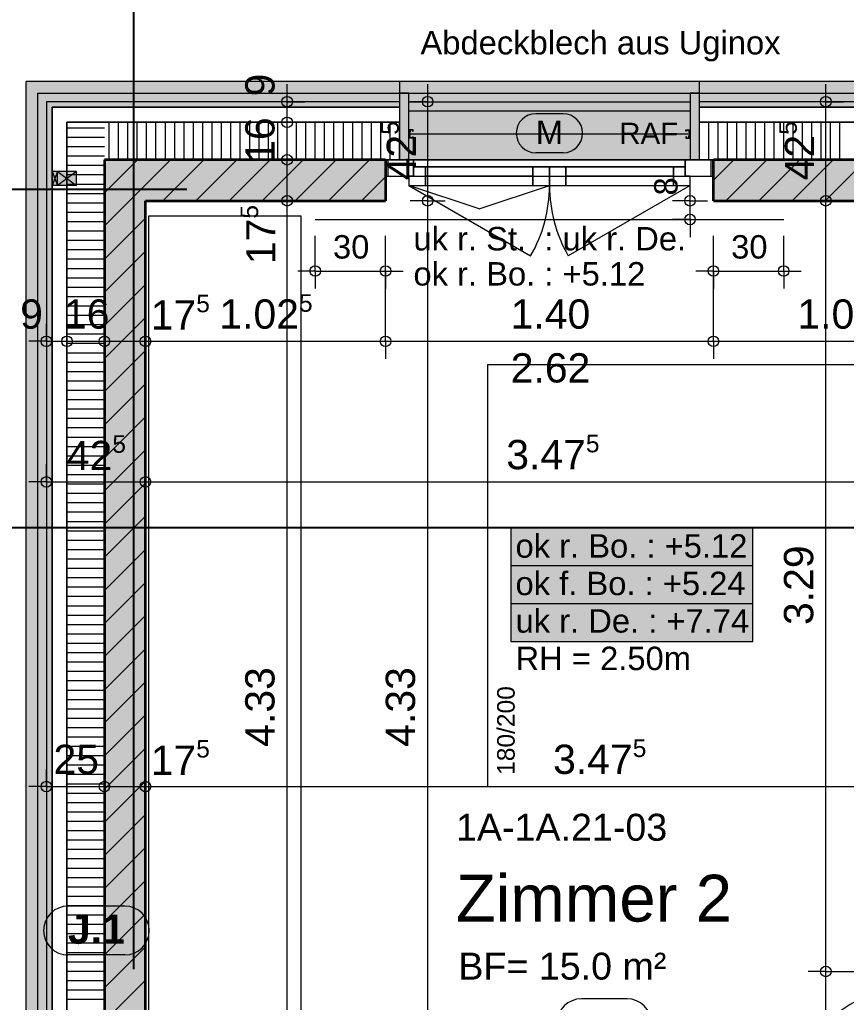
# Model space of a CAD drawing. Header units: metres. Extents: x 0.003 to 0.843, y 0.003 to 0.597.
# Drawn here: x 0.3151 to 0.3857, y 0.4111 to 0.495 of the extents above; entities that cross this region are included whole.
import ezdxf

# ---------------------------------------------------------------- set-up
doc = ezdxf.new("R2010")
doc.units = ezdxf.units.M
for name, pattern in [('AUSGEZOGEN', [0]), ('LINIE_23', [0.0079, 0.004, -0.0013, 0, -0.0013, 0, -0.0013]), ('PUNKT2', [3.175, 0, -3.175]), ('STRICHLINIE', [19.05, 12.7, -6.35]), ('STRICHPUNKT', [25.4, 12.7, -6.35, 0, -6.35])]:
    doc.linetypes.add(name, pattern=pattern)
for name, color, linetype, lineweight in [('Allgemein', 7, 'AUSGEZOGEN', 18), ('Bauachsen grob', 7, 'STRICHPUNKT', 13), ('Daemmung', 7, 'AUSGEZOGEN', 18), ('Elektro Text', 251, 'AUSGEZOGEN', 18), ('Fenster', 7, 'AUSGEZOGEN', 18), ('Fuellflaeche tragende Wände MW', 7, 'AUSGEZOGEN', 13), ('Holz Fassadenverkleidung', 7, 'AUSGEZOGEN', 18), ('Holz Unterkonstruktion', 7, 'AUSGEZOGEN', 25), ('Holzgelaender', 7, 'AUSGEZOGEN', 25), ('Konstruktion oben', 7, 'STRICHLINIE', 13), ('Moebel', 253, 'AUSGEZOGEN', 13), ('Oeffnungsrichtung Fenster', 7, 'AUSGEZOGEN', 13), ('Raumbezeichnung', 7, 'AUSGEZOGEN', 18), ('Rolladen', 7, 'AUSGEZOGEN', 13), ('Schnittbegrenzung', 7, 'AUSGEZOGEN', 13), ('Spengler', 7, 'AUSGEZOGEN', 18), ('Text Koten', 7, 'AUSGEZOGEN', 25), ('Text Werkplan Ausfuehrung', 7, 'AUSGEZOGEN', 25), ('Tuerzarge', 7, 'AUSGEZOGEN', 13), ('Unterkonstruktion', 7, 'AUSGEZOGEN', 18), ('Vorhangbrett', 7, 'AUSGEZOGEN', 13), ('Wand Mauerwerk tragend', 7, 'AUSGEZOGEN', 35), ('Werkplan- Ausfuehrungsmasse', 7, 'AUSGEZOGEN', 13)]:
    doc.layers.add(name, color=color, linetype=linetype, lineweight=lineweight)
doc.styles.add('ARIAL', font='ARIAL.TTF')

msp = doc.modelspace()

# ---------------------------------------------------------------- hatches: boundary and pattern name
at = {"layer": 'Allgemein', "linetype": 'AUSGEZOGEN', "lineweight": 13}
for points in [[(0.34756, 0.486197), (0.34756, 0.482997), (0.34836, 0.482997), (0.34836, 0.486197), (0.34836, 0.486997), (0.34836, 0.487477), (0.34836, 0.487957), (0.34836, 0.488677), (0.34756, 0.488677), (0.34756, 0.487957), (0.34756, 0.487477), (0.34756, 0.486997)], [(0.37236, 0.486197), (0.37236, 0.482997), (0.37316, 0.482997), (0.37316, 0.486197), (0.37316, 0.486997), (0.37316, 0.487477), (0.37316, 0.487957), (0.37316, 0.488677), (0.37236, 0.488677), (0.37236, 0.487957), (0.37236, 0.487477), (0.37236, 0.486997)]]:
    msp.add_hatch(color=32, dxfattribs=at).paths.add_polyline_path(points)
h = msp.add_hatch(color=32, dxfattribs=at)
h.paths.add_polyline_path([(0.31788, 0.386497), (0.31788, 0.487957), (0.3174, 0.487957), (0.3174, 0.386497)])
h.paths.add_polyline_path([(0.31788, 0.310897), (0.31788, 0.360897), (0.3174, 0.360897), (0.3174, 0.310897)])
h.paths.add_polyline_path([(0.31788, 0.284097), (0.31788, 0.285297), (0.3174, 0.285297), (0.3174, 0.284097)])
h = msp.add_hatch(color=32, dxfattribs=at)
h.paths.add_polyline_path([(0.37316, 0.487477), (0.43356, 0.487477), (0.43356, 0.487957), (0.37316, 0.487957)])
h.paths.add_polyline_path([(0.31788, 0.487477), (0.34756, 0.487477), (0.34756, 0.487957), (0.31788, 0.487957)])
h.paths.add_polyline_path([(0.45916, 0.487477), (0.48086, 0.487477), (0.48086, 0.487957), (0.45916, 0.487957)])
at = {"layer": 'Fuellflaeche tragende Wände MW', "linetype": 'AUSGEZOGEN', "lineweight": 13}
for points in [[(0.32236, 0.482997), (0.32236, 0.479497), (0.34636, 0.479497), (0.34636, 0.482997)], [(0.37436, 0.482997), (0.37436, 0.479497), (0.43236, 0.479497), (0.43236, 0.482997)], [(0.32586, 0.479497), (0.32236, 0.479497), (0.32236, 0.387697), (0.32586, 0.387697)]]:
    msp.add_hatch(color=241, dxfattribs=at).paths.add_polyline_path(points)
at = {"layer": 'Holz Unterkonstruktion', "linetype": 'AUSGEZOGEN', "lineweight": 13}
for points in [[(0.31836, 0.481997), (0.31836, 0.480797), (0.31788, 0.480797), (0.31788, 0.481997)], [(0.31996, 0.481997), (0.31996, 0.480797), (0.31836, 0.480797), (0.31836, 0.481997)]]:
    msp.add_hatch(color=32, dxfattribs=at).paths.add_polyline_path(points, flags=16)
at = {"layer": 'Holzgelaender', "linetype": 'AUSGEZOGEN', "lineweight": 13}
msp.add_hatch(color=254, dxfattribs=at).paths.add_polyline_path([(0.34836, 0.487157), (0.37236, 0.487157), (0.37236, 0.487957), (0.34836, 0.487957)])
at = {"layer": 'Spengler', "linetype": 'AUSGEZOGEN', "lineweight": 13}
for points in [[(0.31568, 0.489677), (0.31568, 0.386497), (0.3174, 0.386497), (0.3174, 0.489677)], [(0.34756, 0.489677), (0.3174, 0.489677), (0.3174, 0.487957), (0.34756, 0.487957)], [(0.37316, 0.489677), (0.34756, 0.489677), (0.34756, 0.488677), (0.34836, 0.488677), (0.34836, 0.482997), (0.37236, 0.482997), (0.37236, 0.488677), (0.37316, 0.488677)], [(0.43356, 0.489677), (0.37316, 0.489677), (0.37316, 0.487957), (0.43356, 0.487957)]]:
    msp.add_hatch(color=254, dxfattribs=at).paths.add_polyline_path(points)
at = {"layer": 'Text Koten', "linetype": 'AUSGEZOGEN', "lineweight": 13}
msp.add_hatch(color=254, dxfattribs=at).paths.add_polyline_path([(0.35706, 0.451597), (0.35706, 0.441864), (0.377727, 0.441864), (0.377727, 0.451597)])

# ---------------------------------------------------------------- linework, layer by layer
at = {"layer": 'Allgemein', "color": 7, "linetype": 'AUSGEZOGEN', "lineweight": 13}
for p, q in [((0.34836, 0.488677), (0.34756, 0.488677)), ((0.34756, 0.488677), (0.34756, 0.487957)), ((0.34836, 0.487957), (0.34836, 0.488677)), ((0.37316, 0.488677), (0.37236, 0.488677)), ((0.37236, 0.488677), (0.37236, 0.487957)), ((0.37316, 0.487957), (0.37316, 0.488677)), ((0.31788, 0.487957), (0.3174, 0.487957)), ((0.3174, 0.487957), (0.3174, 0.386497)), ((0.34756, 0.487957), (0.31788, 0.487957)), ((0.31788, 0.386497), (0.31788, 0.487477)), ((0.31788, 0.487477), (0.31868, 0.487477)), ((0.31868, 0.487477), (0.34756, 0.487477)), ((0.34756, 0.487477), (0.34756, 0.486997)), ((0.34836, 0.487477), (0.34836, 0.487957)), ((0.34836, 0.486997), (0.34836, 0.487477)), ((0.37236, 0.487957), (0.37236, 0.487477)), ((0.37236, 0.487477), (0.37236, 0.486997)), ((0.43356, 0.487957), (0.37316, 0.487957)), ((0.37316, 0.486997), (0.37316, 0.487477)), ((0.37316, 0.487477), (0.43356, 0.487477)), ((0.34756, 0.486997), (0.34756, 0.486197)), ((0.34836, 0.486197), (0.34836, 0.486997)), ((0.37236, 0.486997), (0.37236, 0.486197)), ((0.37316, 0.486197), (0.37316, 0.486997)), ((0.34756, 0.486197), (0.34756, 0.482997)), ((0.34836, 0.482997), (0.34836, 0.486197)), ((0.37236, 0.486197), (0.37236, 0.482997)), ((0.37316, 0.482997), (0.37316, 0.486197)), ((0.34756, 0.482997), (0.34836, 0.482997)), ((0.37236, 0.482997), (0.37316, 0.482997))]:
    msp.add_line(p, q, dxfattribs=at)
at = {"layer": 'Bauachsen grob', "color": 32, "linetype": 'LINIE_23', "lineweight": 25, "true_color": 0xc36e14}
for p, q in [((0.32486, 0.013897), (0.32486, 0.581)), ((0.2294, 0.480497), (0.73132, 0.480497))]:
    msp.add_line(p, q, dxfattribs=at)
at = {"layer": 'Daemmung', "color": 7, "linetype": 'AUSGEZOGEN', "lineweight": 18}
for p, q in [((0.32236, 0.486197), (0.31916, 0.486197)), ((0.31916, 0.486197), (0.31916, 0.386497)), ((0.34756, 0.486197), (0.32236, 0.486197)), ((0.34756, 0.486197), (0.34756, 0.482997)), ((0.37316, 0.482997), (0.37316, 0.486197)), ((0.43356, 0.486197), (0.37316, 0.486197)), ((0.32236, 0.387697), (0.32236, 0.482997)), ((0.32236, 0.482997), (0.32586, 0.482997)), ((0.32586, 0.482997), (0.34636, 0.482997)), ((0.34636, 0.482997), (0.34756, 0.482997)), ((0.37316, 0.482997), (0.37436, 0.482997)), ((0.37436, 0.482997), (0.43236, 0.482997))]:
    msp.add_line(p, q, dxfattribs=at)
at = {"layer": 'Daemmung', "color": 7, "linetype": 'AUSGEZOGEN', "lineweight": 13}
for p, q in [((0.32236, 0.485697), (0.31916, 0.485697)), ((0.32236, 0.485697), (0.31916, 0.485697)), ((0.32236, 0.484897), (0.31916, 0.484897)), ((0.32236, 0.484097), (0.31916, 0.484097)), ((0.32236, 0.483297), (0.31916, 0.483297)), ((0.32236, 0.482497), (0.31916, 0.482497)), ((0.32236, 0.482497), (0.31916, 0.482497)), ((0.32236, 0.481697), (0.31916, 0.481697)), ((0.32236, 0.480897), (0.31916, 0.480897)), ((0.32236, 0.480097), (0.31916, 0.480097)), ((0.32236, 0.479297), (0.31916, 0.479297)), ((0.32236, 0.479297), (0.31916, 0.479297)), ((0.32236, 0.478497), (0.31916, 0.478497)), ((0.32236, 0.477697), (0.31916, 0.477697)), ((0.32236, 0.476897), (0.31916, 0.476897)), ((0.32236, 0.476097), (0.31916, 0.476097)), ((0.32236, 0.476097), (0.31916, 0.476097)), ((0.32236, 0.475297), (0.31916, 0.475297)), ((0.32236, 0.474497), (0.31916, 0.474497)), ((0.32236, 0.473697), (0.31916, 0.473697)), ((0.32236, 0.472897), (0.31916, 0.472897)), ((0.32236, 0.472897), (0.31916, 0.472897)), ((0.32236, 0.472097), (0.31916, 0.472097)), ((0.32236, 0.471297), (0.31916, 0.471297)), ((0.32236, 0.470497), (0.31916, 0.470497)), ((0.32236, 0.469697), (0.31916, 0.469697)), ((0.32236, 0.469697), (0.31916, 0.469697)), ((0.32236, 0.468897), (0.31916, 0.468897)), ((0.32236, 0.468097), (0.31916, 0.468097)), ((0.32236, 0.467297), (0.31916, 0.467297)), ((0.32236, 0.466497), (0.31916, 0.466497)), ((0.32236, 0.466497), (0.31916, 0.466497)), ((0.32236, 0.465697), (0.31916, 0.465697)), ((0.32236, 0.464897), (0.31916, 0.464897)), ((0.32236, 0.464097), (0.31916, 0.464097)), ((0.32236, 0.463297), (0.31916, 0.463297)), ((0.32236, 0.463297), (0.31916, 0.463297)), ((0.32236, 0.462497), (0.31916, 0.462497)), ((0.32236, 0.461697), (0.31916, 0.461697)), ((0.32236, 0.460897), (0.31916, 0.460897)), ((0.32236, 0.460097), (0.31916, 0.460097)), ((0.32236, 0.460097), (0.31916, 0.460097)), ((0.32236, 0.459297), (0.31916, 0.459297)), ((0.32236, 0.458497), (0.31916, 0.458497)), ((0.32236, 0.457697), (0.31916, 0.457697)), ((0.32236, 0.456897), (0.31916, 0.456897)), ((0.32236, 0.456897), (0.31916, 0.456897)), ((0.32236, 0.456097), (0.31916, 0.456097)), ((0.32236, 0.455297), (0.31916, 0.455297)), ((0.32236, 0.454497), (0.31916, 0.454497)), ((0.32236, 0.453697), (0.31916, 0.453697)), ((0.32236, 0.453697), (0.31916, 0.453697)), ((0.32236, 0.452897), (0.31916, 0.452897)), ((0.32236, 0.452097), (0.31916, 0.452097)), ((0.32236, 0.451297), (0.31916, 0.451297)), ((0.32236, 0.450497), (0.31916, 0.450497)), ((0.32236, 0.450497), (0.31916, 0.450497)), ((0.32236, 0.449697), (0.31916, 0.449697)), ((0.32236, 0.448897), (0.31916, 0.448897)), ((0.32236, 0.448097), (0.31916, 0.448097)), ((0.32236, 0.447297), (0.31916, 0.447297)), ((0.32236, 0.447297), (0.31916, 0.447297)), ((0.32236, 0.446497), (0.31916, 0.446497)), ((0.32236, 0.445697), (0.31916, 0.445697)), ((0.32236, 0.444897), (0.31916, 0.444897)), ((0.32236, 0.444097), (0.31916, 0.444097)), ((0.32236, 0.444097), (0.31916, 0.444097)), ((0.32236, 0.443297), (0.31916, 0.443297)), ((0.32236, 0.442497), (0.31916, 0.442497)), ((0.32236, 0.441697), (0.31916, 0.441697)), ((0.32236, 0.440897), (0.31916, 0.440897)), ((0.32236, 0.440897), (0.31916, 0.440897)), ((0.32236, 0.440097), (0.31916, 0.440097)), ((0.32236, 0.439297), (0.31916, 0.439297)), ((0.32236, 0.438497), (0.31916, 0.438497)), ((0.32236, 0.437697), (0.31916, 0.437697)), ((0.32236, 0.437697), (0.31916, 0.437697)), ((0.32236, 0.436897), (0.31916, 0.436897)), ((0.32236, 0.436097), (0.31916, 0.436097)), ((0.32236, 0.435297), (0.31916, 0.435297)), ((0.32236, 0.434497), (0.31916, 0.434497)), ((0.32236, 0.434497), (0.31916, 0.434497)), ((0.32236, 0.433697), (0.31916, 0.433697)), ((0.32236, 0.432897), (0.31916, 0.432897)), ((0.32236, 0.432097), (0.31916, 0.432097)), ((0.32236, 0.431297), (0.31916, 0.431297)), ((0.32236, 0.431297), (0.31916, 0.431297)), ((0.32236, 0.430497), (0.31916, 0.430497)), ((0.32236, 0.429697), (0.31916, 0.429697)), ((0.32236, 0.428897), (0.31916, 0.428897)), ((0.32236, 0.428097), (0.31916, 0.428097)), ((0.32236, 0.428097), (0.31916, 0.428097)), ((0.32236, 0.427297), (0.31916, 0.427297)), ((0.32236, 0.426497), (0.31916, 0.426497)), ((0.32236, 0.425697), (0.31916, 0.425697)), ((0.32236, 0.424897), (0.31916, 0.424897)), ((0.32236, 0.424897), (0.31916, 0.424897)), ((0.32236, 0.424097), (0.31916, 0.424097)), ((0.32236, 0.423297), (0.31916, 0.423297)), ((0.32236, 0.422497), (0.31916, 0.422497)), ((0.32236, 0.421697), (0.31916, 0.421697)), ((0.32236, 0.421697), (0.31916, 0.421697)), ((0.32236, 0.420897), (0.31916, 0.420897)), ((0.32236, 0.420097), (0.31916, 0.420097)), ((0.32236, 0.419297), (0.31916, 0.419297)), ((0.32236, 0.418497), (0.31916, 0.418497)), ((0.32236, 0.418497), (0.31916, 0.418497)), ((0.32236, 0.417697), (0.31916, 0.417697)), ((0.32236, 0.416897), (0.31916, 0.416897)), ((0.32236, 0.416097), (0.31916, 0.416097)), ((0.32236, 0.415297), (0.31916, 0.415297)), ((0.32236, 0.415297), (0.31916, 0.415297)), ((0.32236, 0.414497), (0.31916, 0.414497)), ((0.32236, 0.413697), (0.31916, 0.413697)), ((0.32236, 0.412897), (0.31916, 0.412897)), ((0.32236, 0.412097), (0.31916, 0.412097)), ((0.32236, 0.412097), (0.31916, 0.412097)), ((0.32236, 0.411297), (0.31916, 0.411297))]:
    msp.add_line(p, q, dxfattribs=at)
for points in [[(0.32276, 0.482997), (0.32276, 0.482997), (0.32276, 0.482997), (0.32276, 0.482997), (0.32276, 0.482997), (0.32276, 0.486197), (0.32276, 0.486197)], [(0.32356, 0.482997), (0.32356, 0.482997), (0.32356, 0.482997), (0.32356, 0.482997), (0.32356, 0.482997), (0.32356, 0.486197), (0.32356, 0.486197)], [(0.32436, 0.482997), (0.32436, 0.482997), (0.32436, 0.482997), (0.32436, 0.482997), (0.32436, 0.482997), (0.32436, 0.486197), (0.32436, 0.486197)], [(0.32516, 0.482997), (0.32516, 0.482997), (0.32516, 0.482997), (0.32516, 0.482997), (0.32516, 0.482997), (0.32516, 0.486197), (0.32516, 0.486197)], [(0.32516, 0.482997), (0.32516, 0.482997), (0.32516, 0.482997), (0.32516, 0.482997), (0.32516, 0.482997), (0.32516, 0.486197), (0.32516, 0.486197)], [(0.32596, 0.482997), (0.32596, 0.482997), (0.32596, 0.482997), (0.32596, 0.482997), (0.32596, 0.482997), (0.32596, 0.486197), (0.32596, 0.486197)], [(0.32676, 0.482997), (0.32676, 0.482997), (0.32676, 0.482997), (0.32676, 0.482997), (0.32676, 0.482997), (0.32676, 0.486197), (0.32676, 0.486197)], [(0.32756, 0.482997), (0.32756, 0.482997), (0.32756, 0.482997), (0.32756, 0.482997), (0.32756, 0.482997), (0.32756, 0.486197), (0.32756, 0.486197)], [(0.32836, 0.482997), (0.32836, 0.482997), (0.32836, 0.482997), (0.32836, 0.482997), (0.32836, 0.482997), (0.32836, 0.486197), (0.32836, 0.486197)], [(0.32836, 0.482997), (0.32836, 0.482997), (0.32836, 0.482997), (0.32836, 0.482997), (0.32836, 0.482997), (0.32836, 0.486197), (0.32836, 0.486197)], [(0.32916, 0.482997), (0.32916, 0.482997), (0.32916, 0.482997), (0.32916, 0.482997), (0.32916, 0.482997), (0.32916, 0.486197), (0.32916, 0.486197)], [(0.32996, 0.482997), (0.32996, 0.482997), (0.32996, 0.482997), (0.32996, 0.482997), (0.32996, 0.482997), (0.32996, 0.486197), (0.32996, 0.486197)], [(0.33076, 0.482997), (0.33076, 0.482997), (0.33076, 0.482997), (0.33076, 0.482997), (0.33076, 0.482997), (0.33076, 0.486197), (0.33076, 0.486197)], [(0.33156, 0.482997), (0.33156, 0.482997), (0.33156, 0.482997), (0.33156, 0.482997), (0.33156, 0.482997), (0.33156, 0.486197), (0.33156, 0.486197)], [(0.33156, 0.482997), (0.33156, 0.482997), (0.33156, 0.482997), (0.33156, 0.482997), (0.33156, 0.482997), (0.33156, 0.486197), (0.33156, 0.486197)], [(0.33236, 0.482997), (0.33236, 0.482997), (0.33236, 0.482997), (0.33236, 0.482997), (0.33236, 0.482997), (0.33236, 0.486197), (0.33236, 0.486197)], [(0.33316, 0.482997), (0.33316, 0.482997), (0.33316, 0.482997), (0.33316, 0.482997), (0.33316, 0.482997), (0.33316, 0.486197), (0.33316, 0.486197)], [(0.33396, 0.482997), (0.33396, 0.482997), (0.33396, 0.482997), (0.33396, 0.482997), (0.33396, 0.482997), (0.33396, 0.486197), (0.33396, 0.486197)], [(0.33476, 0.482997), (0.33476, 0.482997), (0.33476, 0.482997), (0.33476, 0.482997), (0.33476, 0.482997), (0.33476, 0.486197), (0.33476, 0.486197)], [(0.33476, 0.482997), (0.33476, 0.482997), (0.33476, 0.482997), (0.33476, 0.482997), (0.33476, 0.482997), (0.33476, 0.486197), (0.33476, 0.486197)], [(0.33556, 0.482997), (0.33556, 0.482997), (0.33556, 0.482997), (0.33556, 0.482997), (0.33556, 0.482997), (0.33556, 0.486197), (0.33556, 0.486197)], [(0.33636, 0.482997), (0.33636, 0.482997), (0.33636, 0.482997), (0.33636, 0.482997), (0.33636, 0.482997), (0.33636, 0.486197), (0.33636, 0.486197)], [(0.33716, 0.482997), (0.33716, 0.482997), (0.33716, 0.482997), (0.33716, 0.482997), (0.33716, 0.482997), (0.33716, 0.486197), (0.33716, 0.486197)], [(0.33796, 0.482997), (0.33796, 0.482997), (0.33796, 0.482997), (0.33796, 0.482997), (0.33796, 0.482997), (0.33796, 0.486197), (0.33796, 0.486197)], [(0.33796, 0.482997), (0.33796, 0.482997), (0.33796, 0.482997), (0.33796, 0.482997), (0.33796, 0.482997), (0.33796, 0.486197), (0.33796, 0.486197)], [(0.33876, 0.482997), (0.33876, 0.482997), (0.33876, 0.482997), (0.33876, 0.482997), (0.33876, 0.482997), (0.33876, 0.486197), (0.33876, 0.486197)], [(0.33956, 0.482997), (0.33956, 0.482997), (0.33956, 0.482997), (0.33956, 0.482997), (0.33956, 0.482997), (0.33956, 0.486197), (0.33956, 0.486197)], [(0.34036, 0.482997), (0.34036, 0.482997), (0.34036, 0.482997), (0.34036, 0.482997), (0.34036, 0.482997), (0.34036, 0.486197), (0.34036, 0.486197)], [(0.34116, 0.482997), (0.34116, 0.482997), (0.34116, 0.482997), (0.34116, 0.482997), (0.34116, 0.482997), (0.34116, 0.486197), (0.34116, 0.486197)], [(0.34116, 0.482997), (0.34116, 0.482997), (0.34116, 0.482997), (0.34116, 0.482997), (0.34116, 0.482997), (0.34116, 0.486197), (0.34116, 0.486197)], [(0.34196, 0.482997), (0.34196, 0.482997), (0.34196, 0.482997), (0.34196, 0.482997), (0.34196, 0.482997), (0.34196, 0.486197), (0.34196, 0.486197)], [(0.34276, 0.482997), (0.34276, 0.482997), (0.34276, 0.482997), (0.34276, 0.482997), (0.34276, 0.482997), (0.34276, 0.486197), (0.34276, 0.486197)], [(0.34356, 0.482997), (0.34356, 0.482997), (0.34356, 0.482997), (0.34356, 0.482997), (0.34356, 0.482997), (0.34356, 0.486197), (0.34356, 0.486197)], [(0.34436, 0.482997), (0.34436, 0.482997), (0.34436, 0.482997), (0.34436, 0.482997), (0.34436, 0.482997), (0.34436, 0.486197), (0.34436, 0.486197)], [(0.34436, 0.482997), (0.34436, 0.482997), (0.34436, 0.482997), (0.34436, 0.482997), (0.34436, 0.482997), (0.34436, 0.486197), (0.34436, 0.486197)], [(0.34516, 0.482997), (0.34516, 0.482997), (0.34516, 0.482997), (0.34516, 0.482997), (0.34516, 0.482997), (0.34516, 0.486197), (0.34516, 0.486197)], [(0.34596, 0.482997), (0.34596, 0.482997), (0.34596, 0.482997), (0.34596, 0.482997), (0.34596, 0.482997), (0.34596, 0.486197), (0.34596, 0.486197)], [(0.34676, 0.482997), (0.34676, 0.482997), (0.34676, 0.482997), (0.34676, 0.482997), (0.34676, 0.482997), (0.34676, 0.486197), (0.34676, 0.486197)], [(0.34756, 0.482997), (0.34756, 0.482997), (0.34756, 0.482997), (0.34756, 0.482997), (0.34756, 0.486197)], [(0.34756, 0.482997), (0.34756, 0.482997), (0.34756, 0.482997), (0.34756, 0.482997), (0.34756, 0.486197)], [(0.37316, 0.482997), (0.37316, 0.482997), (0.37316, 0.482997), (0.37316, 0.486197), (0.37316, 0.486197)], [(0.37316, 0.482997), (0.37316, 0.482997), (0.37316, 0.482997), (0.37316, 0.486197), (0.37316, 0.486197)], [(0.37396, 0.482997), (0.37396, 0.482997), (0.37396, 0.482997), (0.37396, 0.486197), (0.37396, 0.486197)], [(0.37476, 0.482997), (0.37476, 0.482997), (0.37476, 0.482997), (0.37476, 0.486197), (0.37476, 0.486197)], [(0.37556, 0.482997), (0.37556, 0.482997), (0.37556, 0.482997), (0.37556, 0.486197), (0.37556, 0.486197)], [(0.37636, 0.482997), (0.37636, 0.482997), (0.37636, 0.482997), (0.37636, 0.486197), (0.37636, 0.486197)], [(0.37636, 0.482997), (0.37636, 0.482997), (0.37636, 0.482997), (0.37636, 0.486197), (0.37636, 0.486197)], [(0.37716, 0.482997), (0.37716, 0.482997), (0.37716, 0.482997), (0.37716, 0.486197), (0.37716, 0.486197)], [(0.37796, 0.482997), (0.37796, 0.482997), (0.37796, 0.482997), (0.37796, 0.486197), (0.37796, 0.486197)], [(0.37876, 0.482997), (0.37876, 0.482997), (0.37876, 0.482997), (0.37876, 0.486197), (0.37876, 0.486197)], [(0.37956, 0.482997), (0.37956, 0.482997), (0.37956, 0.482997), (0.37956, 0.486197), (0.37956, 0.486197)], [(0.37956, 0.482997), (0.37956, 0.482997), (0.37956, 0.482997), (0.37956, 0.486197), (0.37956, 0.486197)], [(0.38036, 0.482997), (0.38036, 0.482997), (0.38036, 0.482997), (0.38036, 0.486197), (0.38036, 0.486197)], [(0.38116, 0.482997), (0.38116, 0.482997), (0.38116, 0.482997), (0.38116, 0.486197), (0.38116, 0.486197)], [(0.38196, 0.482997), (0.38196, 0.482997), (0.38196, 0.482997), (0.38196, 0.486197), (0.38196, 0.486197)], [(0.38276, 0.482997), (0.38276, 0.482997), (0.38276, 0.482997), (0.38276, 0.486197), (0.38276, 0.486197)], [(0.38276, 0.482997), (0.38276, 0.482997), (0.38276, 0.482997), (0.38276, 0.486197), (0.38276, 0.486197)], [(0.38356, 0.482997), (0.38356, 0.482997), (0.38356, 0.482997), (0.38356, 0.486197), (0.38356, 0.486197)], [(0.38436, 0.482997), (0.38436, 0.482997), (0.38436, 0.482997), (0.38436, 0.486197), (0.38436, 0.486197)], [(0.38516, 0.482997), (0.38516, 0.482997), (0.38516, 0.482997), (0.38516, 0.486197), (0.38516, 0.486197)]]:
    msp.add_lwpolyline(points, dxfattribs=at)
at = {"layer": 'Elektro Text', "color": 40, "linetype": 'AUSGEZOGEN', "lineweight": 18}
for p, q in [((0.361521, 0.486931), (0.359193, 0.486931)), ((0.361521, 0.483597), (0.359193, 0.483597))]:
    msp.add_line(p, q, dxfattribs=at)
for centre, start, end in [((0.359193, 0.485264), 90, 270), ((0.361521, 0.485264), 270, 90)]:
    msp.add_arc(centre, 0.001667, start, end, dxfattribs=at)
at = {"layer": 'Fenster', "color": 7, "linetype": 'AUSGEZOGEN', "lineweight": 13}
for p, q in [((0.35895, 0.481597), (0.34976, 0.481597)), ((0.37096, 0.481597), (0.36177, 0.481597))]:
    msp.add_line(p, q, dxfattribs=at)
for points in [[(0.37316, 0.482997), (0.37316, 0.489677), (0.34756, 0.489677), (0.34756, 0.482997), (0.37316, 0.482997)], [(0.34876, 0.482997), (0.34656, 0.482997), (0.34656, 0.481597), (0.34876, 0.481597), (0.34876, 0.482997)], [(0.34876, 0.482397), (0.36035, 0.482397), (0.36035, 0.481597), (0.36037, 0.481597), (0.36037, 0.482397), (0.37196, 0.482397), (0.37196, 0.482997), (0.34876, 0.482997), (0.34876, 0.482397)], [(0.37416, 0.482997), (0.37196, 0.482997), (0.37196, 0.481597), (0.37416, 0.481597), (0.37416, 0.482997)], [(0.34976, 0.482397), (0.34876, 0.482397), (0.34876, 0.481597), (0.34836, 0.481597), (0.34836, 0.480797), (0.34976, 0.480797), (0.34976, 0.482397)], [(0.35895, 0.482397), (0.34976, 0.482397), (0.34976, 0.480797), (0.35895, 0.480797), (0.35895, 0.482397)], [(0.36035, 0.481597), (0.36035, 0.482397), (0.35895, 0.482397), (0.35895, 0.480797), (0.36035, 0.480797), (0.36035, 0.481597)], [(0.36177, 0.482397), (0.36037, 0.482397), (0.36037, 0.481597), (0.36037, 0.480797), (0.36177, 0.480797), (0.36177, 0.482397)], [(0.37096, 0.482397), (0.36177, 0.482397), (0.36177, 0.480797), (0.37096, 0.480797), (0.37096, 0.482397)], [(0.37236, 0.481597), (0.37196, 0.481597), (0.37196, 0.482397), (0.37096, 0.482397), (0.37096, 0.480797), (0.37236, 0.480797), (0.37236, 0.481597)]]:
    msp.add_lwpolyline(points, dxfattribs=at)
at = {"layer": 'Holz Fassadenverkleidung', "color": 7, "linetype": 'PUNKT2', "lineweight": 13}
for p in [(0.31668, 0.109417), (0.64004, 0.488677)]:
    msp.add_line(p, (0.31668, 0.488677), dxfattribs=at)
at = {"layer": 'Holz Unterkonstruktion', "color": 7, "linetype": 'AUSGEZOGEN', "lineweight": 13}
for p, q in [((0.31788, 0.480797), (0.31788, 0.481997)), ((0.31836, 0.481997), (0.31788, 0.481997)), ((0.31788, 0.481997), (0.31836, 0.480797)), ((0.31836, 0.481997), (0.31788, 0.480797)), ((0.31836, 0.480797), (0.31836, 0.481997)), ((0.31996, 0.481997), (0.31836, 0.481997)), ((0.31836, 0.481997), (0.31996, 0.480797)), ((0.31996, 0.481997), (0.31836, 0.480797)), ((0.31836, 0.480797), (0.31836, 0.481997)), ((0.31996, 0.480797), (0.31996, 0.481997)), ((0.31836, 0.480797), (0.31788, 0.480797)), ((0.31996, 0.480797), (0.31836, 0.480797))]:
    msp.add_line(p, q, dxfattribs=at)
at = {"layer": 'Holzgelaender', "color": 7, "linetype": 'AUSGEZOGEN', "lineweight": 13}
for p, q in [((0.34836, 0.487957), (0.37236, 0.487957)), ((0.34836, 0.487157), (0.34836, 0.487957)), ((0.37236, 0.487957), (0.37236, 0.487157)), ((0.37236, 0.487157), (0.34836, 0.487157))]:
    msp.add_line(p, q, dxfattribs=at)
at = {"layer": 'Konstruktion oben', "color": 7, "linetype": 'STRICHPUNKT', "lineweight": 18}
for p, q in [((0.31668, 0.109417), (0.31668, 0.488677)), ((0.31668, 0.488677), (0.64004, 0.488677))]:
    msp.add_line(p, q, dxfattribs=at)
at = {"layer": 'Moebel', "color": 253, "linetype": 'AUSGEZOGEN', "lineweight": 13}
for p, q in [((0.32616, 0.478197), (0.33916, 0.478197)), ((0.32616, 0.394197), (0.32616, 0.478197)), ((0.33916, 0.394197), (0.33916, 0.478197)), ((0.35506, 0.465479), (0.35506, 0.429479)), ((0.39506, 0.465479), (0.35506, 0.465479)), ((0.35506, 0.429479), (0.39506, 0.429479))]:
    msp.add_line(p, q, dxfattribs=at)
at = {"layer": 'Oeffnungsrichtung Fenster', "color": 7, "linetype": 'AUSGEZOGEN', "lineweight": 13}
for p, q in [((0.34836, 0.480797), (0.358752, 0.474797)), ((0.354355, 0.478797), (0.34836, 0.480797)), ((0.354355, 0.478797), (0.36035, 0.480797)), ((0.37236, 0.480797), (0.361968, 0.474797))]:
    msp.add_line(p, q, dxfattribs=at)
for centre, start, end in [((0.34836, 0.480797), 330, 0), ((0.37236, 0.480797), 180, 210)]:
    msp.add_arc(centre, 0.012, start, end, dxfattribs=at)
at = {"layer": 'Rolladen', "color": 7, "linetype": 'AUSGEZOGEN', "lineweight": 13}
for p, q in [((0.34843, 0.485377), (0.34836, 0.485307)), ((0.34836, 0.485087), (0.34836, 0.485307)), ((0.34836, 0.485147), (0.34836, 0.485247)), ((0.34836, 0.485137), (0.34836, 0.485147)), ((0.34843, 0.485017), (0.34836, 0.485087)), ((0.34837, 0.485517), (0.34837, 0.485557)), ((0.34871, 0.485557), (0.34837, 0.485557)), ((0.34843, 0.485517), (0.34837, 0.485517)), ((0.34847, 0.485361), (0.3484, 0.485291)), ((0.3484, 0.485291), (0.3484, 0.485104)), ((0.34847, 0.485034), (0.3484, 0.485104)), ((0.34843, 0.485517), (0.34843, 0.485377)), ((0.34843, 0.484877), (0.34843, 0.485017)), ((0.34847, 0.485517), (0.34847, 0.485361)), ((0.34867, 0.485517), (0.34847, 0.485517)), ((0.34847, 0.484877), (0.34847, 0.485034)), ((0.34867, 0.485517), (0.34867, 0.485437)), ((0.34867, 0.485437), (0.34871, 0.485437)), ((0.34871, 0.485437), (0.34871, 0.485557)), ((0.37201, 0.485437), (0.37201, 0.485557)), ((0.37201, 0.485557), (0.37235, 0.485557)), ((0.37205, 0.485437), (0.37201, 0.485437)), ((0.37205, 0.485517), (0.37225, 0.485517)), ((0.37205, 0.485517), (0.37205, 0.485437)), ((0.37225, 0.485517), (0.37225, 0.485361)), ((0.37225, 0.485361), (0.37232, 0.485291)), ((0.37225, 0.485034), (0.37232, 0.485104)), ((0.37225, 0.484877), (0.37225, 0.485034)), ((0.37229, 0.485517), (0.37235, 0.485517)), ((0.37229, 0.485517), (0.37229, 0.485377)), ((0.37229, 0.485377), (0.37236, 0.485307)), ((0.37229, 0.485017), (0.37236, 0.485087)), ((0.37229, 0.484877), (0.37229, 0.485017)), ((0.37232, 0.485291), (0.37232, 0.485104)), ((0.37235, 0.485517), (0.37235, 0.485557)), ((0.37236, 0.485087), (0.37236, 0.485307)), ((0.37236, 0.485147), (0.37236, 0.485247)), ((0.37236, 0.485137), (0.37236, 0.485147)), ((0.34843, 0.484877), (0.34837, 0.484877)), ((0.34837, 0.484837), (0.34837, 0.484877)), ((0.34871, 0.484837), (0.34837, 0.484837)), ((0.34867, 0.484877), (0.34847, 0.484877)), ((0.34867, 0.484957), (0.34871, 0.484957)), ((0.34867, 0.484877), (0.34867, 0.484957)), ((0.34871, 0.484957), (0.34871, 0.484837)), ((0.37201, 0.484957), (0.37201, 0.484837)), ((0.37205, 0.484957), (0.37201, 0.484957)), ((0.37201, 0.484837), (0.37235, 0.484837)), ((0.37205, 0.484877), (0.37205, 0.484957)), ((0.37205, 0.484877), (0.37225, 0.484877)), ((0.37229, 0.484877), (0.37235, 0.484877)), ((0.37235, 0.484837), (0.37235, 0.484877))]:
    msp.add_line(p, q, dxfattribs=at)
at = {"layer": 'Rolladen', "color": 7, "linetype": 'STRICHPUNKT', "lineweight": 13}
msp.add_line((0.37236, 0.485197), (0.34836, 0.485197), dxfattribs=at)
at = {"layer": 'Schnittbegrenzung', "color": 14, "linetype": 'STRICHPUNKT', "lineweight": 25}
msp.add_line((0.2258, 0.451597), (0.73436, 0.451597), dxfattribs=at)
at = {"layer": 'Spengler', "color": 7, "linetype": 'AUSGEZOGEN', "lineweight": 13}
for p, q in [((0.34756, 0.489677), (0.31568, 0.489677)), ((0.31568, 0.386697), (0.31568, 0.489677)), ((0.43356, 0.489677), (0.37316, 0.489677))]:
    msp.add_line(p, q, dxfattribs=at)
at = {"layer": 'Text Koten', "color": 7, "linetype": 'AUSGEZOGEN', "lineweight": 13}
for p, q in [((0.35706, 0.451597), (0.35706, 0.441864)), ((0.377727, 0.451597), (0.35706, 0.451597)), ((0.377727, 0.441864), (0.377727, 0.451597)), ((0.35706, 0.448353), (0.377727, 0.448353)), ((0.35706, 0.445108), (0.377727, 0.445108)), ((0.35706, 0.441864), (0.377727, 0.441864))]:
    msp.add_line(p, q, dxfattribs=at)
at = {"layer": 'Text Werkplan Ausfuehrung', "color": 92, "linetype": 'AUSGEZOGEN', "lineweight": 13}
for p, q in [((0.324098, 0.419272), (0.319242, 0.419272)), ((0.324098, 0.415105), (0.319242, 0.415105))]:
    msp.add_line(p, q, dxfattribs=at)
at = {"layer": 'Text Werkplan Ausfuehrung', "color": 240, "linetype": 'AUSGEZOGEN', "lineweight": 13}
msp.add_line((0.36698, 0.411365), (0.363095, 0.411365), dxfattribs=at)
at = {"layer": 'Text Werkplan Ausfuehrung', "color": 92, "linetype": 'AUSGEZOGEN', "lineweight": 13}
for centre, start, end in [((0.319242, 0.417188), 90, 270), ((0.324098, 0.417188), 270, 90)]:
    msp.add_arc(centre, 0.002083, start, end, dxfattribs=at)
at = {"layer": 'Text Werkplan Ausfuehrung', "color": 240, "linetype": 'AUSGEZOGEN', "lineweight": 13}
for centre, start, end in [((0.363095, 0.409281), 90, 270), ((0.36698, 0.409281), 270, 90)]:
    msp.add_arc(centre, 0.002083, start, end, dxfattribs=at)
at = {"layer": 'Tuerzarge', "color": 7, "linetype": 'AUSGEZOGEN', "lineweight": 13}
msp.add_arc((0.39476, 0.396497), 0.0168, 90, 180, dxfattribs=at)
at = {"layer": 'Unterkonstruktion', "color": 7, "linetype": 'AUSGEZOGEN', "lineweight": 13}
for p, q in [((0.31868, 0.487477), (0.31788, 0.487477)), ((0.31788, 0.487477), (0.31788, 0.386497)), ((0.34756, 0.487477), (0.31868, 0.487477)), ((0.34756, 0.487477), (0.34756, 0.486997)), ((0.37316, 0.486997), (0.37316, 0.487477)), ((0.43356, 0.487477), (0.37316, 0.487477)), ((0.34756, 0.486997), (0.34756, 0.486197)), ((0.37316, 0.486197), (0.37316, 0.486997)), ((0.31916, 0.386497), (0.31916, 0.486197)), ((0.31916, 0.486197), (0.32236, 0.486197)), ((0.32236, 0.486197), (0.34756, 0.486197)), ((0.37316, 0.486197), (0.43356, 0.486197))]:
    msp.add_line(p, q, dxfattribs=at)
at = {"layer": 'Vorhangbrett', "color": 191, "linetype": 'AUSGEZOGEN', "lineweight": 13, "true_color": 0xbe96ea}
for p, q in [((0.37236, 0.479497), (0.37236, 0.480997)), ((0.37236, 0.477897), (0.37236, 0.479497)), ((0.37236, 0.477897), (0.37236, 0.476397)), ((0.34036, 0.473497), (0.33886, 0.473497)), ((0.34036, 0.473497), (0.34636, 0.473497)), ((0.34636, 0.473497), (0.34786, 0.473497)), ((0.37436, 0.473497), (0.37286, 0.473497)), ((0.37436, 0.473497), (0.38036, 0.473497)), ((0.38036, 0.473497), (0.38186, 0.473497))]:
    msp.add_line(p, q, dxfattribs=at)
at = {"layer": 'Vorhangbrett', "color": 191, "linetype": 'AUSGEZOGEN', "lineweight": 18, "true_color": 0xbe96ea}
for p, q in [((0.37236, 0.479497), (0.37086, 0.479497)), ((0.37236, 0.479497), (0.37386, 0.479497)), ((0.37236, 0.477897), (0.37086, 0.477897)), ((0.37236, 0.477897), (0.37386, 0.477897)), ((0.34036, 0.473497), (0.34036, 0.476497)), ((0.34636, 0.473497), (0.34636, 0.476497)), ((0.37436, 0.473497), (0.37436, 0.476497)), ((0.38036, 0.473497), (0.38036, 0.476497)), ((0.34036, 0.473497), (0.34036, 0.474997)), ((0.34636, 0.473497), (0.34636, 0.474997)), ((0.37436, 0.473497), (0.37436, 0.474997)), ((0.38036, 0.473497), (0.38036, 0.474997)), ((0.34036, 0.473497), (0.34036, 0.471997)), ((0.34636, 0.473497), (0.34636, 0.471997)), ((0.37436, 0.473497), (0.37436, 0.471997)), ((0.38036, 0.473497), (0.38036, 0.471997))]:
    msp.add_line(p, q, dxfattribs=at)
at = {"layer": 'Vorhangbrett', "color": 191, "linetype": 'STRICHPUNKT', "lineweight": 13, "true_color": 0xbe96ea}
msp.add_line((0.34036, 0.477897), (0.38036, 0.477897), dxfattribs=at)
at = {"layer": 'Vorhangbrett', "color": 191, "linetype": 'AUSGEZOGEN', "lineweight": 18, "true_color": 0xbe96ea}
for centre in [(0.37236, 0.479497), (0.37236, 0.477897), (0.34036, 0.473497), (0.34636, 0.473497), (0.37436, 0.473497), (0.38036, 0.473497)]:
    msp.add_circle(centre, 0.00045, dxfattribs=at)
at = {"layer": 'Wand Mauerwerk tragend', "color": 7, "linetype": 'AUSGEZOGEN', "lineweight": 35}
for p, q in [((0.32586, 0.482997), (0.32236, 0.482997)), ((0.32236, 0.482997), (0.32236, 0.387697)), ((0.34636, 0.482997), (0.32586, 0.482997)), ((0.34636, 0.482997), (0.34636, 0.481597)), ((0.37436, 0.481597), (0.37436, 0.482997)), ((0.43236, 0.482997), (0.37436, 0.482997)), ((0.34636, 0.481597), (0.34636, 0.479497)), ((0.37436, 0.479497), (0.37436, 0.481597)), ((0.32586, 0.392897), (0.32586, 0.479497)), ((0.32586, 0.479497), (0.34636, 0.479497)), ((0.37436, 0.479497), (0.39536, 0.479497))]:
    msp.add_line(p, q, dxfattribs=at)
at = {"layer": 'Wand Mauerwerk tragend', "color": 7, "linetype": 'AUSGEZOGEN', "lineweight": 13}
for p, q in [((0.32236, 0.480175), (0.325183, 0.482997)), ((0.32586, 0.480846), (0.328011, 0.482997)), ((0.327339, 0.479497), (0.330839, 0.482997)), ((0.330168, 0.479497), (0.333668, 0.482997)), ((0.332996, 0.479497), (0.336496, 0.482997)), ((0.335825, 0.479497), (0.339325, 0.482997)), ((0.338653, 0.479497), (0.342153, 0.482997)), ((0.341482, 0.479497), (0.344982, 0.482997)), ((0.32236, 0.477346), (0.32586, 0.480846)), ((0.34431, 0.479497), (0.34636, 0.481547)), ((0.32236, 0.474518), (0.32586, 0.478018)), ((0.32236, 0.47169), (0.32586, 0.47519)), ((0.32236, 0.468861), (0.32586, 0.472361)), ((0.32236, 0.466033), (0.32586, 0.469533)), ((0.32236, 0.463204), (0.32586, 0.466704)), ((0.32236, 0.460376), (0.32586, 0.463876)), ((0.32236, 0.457547), (0.32586, 0.461047)), ((0.32236, 0.454719), (0.32586, 0.458219)), ((0.32236, 0.451891), (0.32586, 0.455391)), ((0.32236, 0.449062), (0.32586, 0.452562)), ((0.32236, 0.446234), (0.32586, 0.449734)), ((0.32236, 0.443405), (0.32586, 0.446905)), ((0.32236, 0.440577), (0.32586, 0.444077)), ((0.32236, 0.437748), (0.32586, 0.441248)), ((0.32236, 0.43492), (0.32586, 0.43842)), ((0.32236, 0.432092), (0.32586, 0.435592)), ((0.32236, 0.429263), (0.32586, 0.432763)), ((0.32236, 0.426435), (0.32586, 0.429935)), ((0.32236, 0.423606), (0.32586, 0.427106)), ((0.32236, 0.420778), (0.32586, 0.424278)), ((0.32236, 0.417949), (0.32586, 0.421449)), ((0.32236, 0.415121), (0.32586, 0.418621)), ((0.32236, 0.412293), (0.32586, 0.415793)), ((0.32236, 0.409464), (0.32586, 0.412964))]:
    msp.add_line(p, q, dxfattribs=at)
at = {"layer": 'Wand Mauerwerk tragend', "color": 180, "linetype": 'STRICHPUNKT', "lineweight": 18}
for p, q in [((0.34756, 0.482997), (0.34636, 0.482997)), ((0.34636, 0.482997), (0.34636, 0.481597)), ((0.34836, 0.482997), (0.34756, 0.482997)), ((0.37236, 0.482997), (0.34836, 0.482997)), ((0.37316, 0.482997), (0.37236, 0.482997)), ((0.37436, 0.482997), (0.37316, 0.482997)), ((0.37436, 0.481597), (0.37436, 0.482997)), ((0.34636, 0.481597), (0.37436, 0.481597))]:
    msp.add_line(p, q, dxfattribs=at)
at = {"layer": 'Wand Mauerwerk tragend', "color": 7, "linetype": 'AUSGEZOGEN', "lineweight": 13}
for points in [[(0.37436, 0.481263), (0.375209, 0.482112), (0.375209, 0.482112), (0.376094, 0.482997)], [(0.375423, 0.479497), (0.375423, 0.479497), (0.377953, 0.482027), (0.377953, 0.482027), (0.378923, 0.482997)], [(0.378251, 0.479497), (0.378251, 0.479497), (0.380697, 0.481943), (0.380697, 0.481943), (0.381751, 0.482997)], [(0.38108, 0.479497), (0.38108, 0.479497), (0.383441, 0.481859), (0.383441, 0.481859), (0.38458, 0.482997)], [(0.383908, 0.479497), (0.383908, 0.479497), (0.386185, 0.481775), (0.386185, 0.481775), (0.387408, 0.482997)]]:
    msp.add_lwpolyline(points, dxfattribs=at)
at = {"layer": 'Werkplan- Ausfuehrungsmasse', "color": 7, "linetype": 'AUSGEZOGEN', "lineweight": 13}
for p, q in [((0.33796, 0.487957), (0.33796, 0.489457)), ((0.34996, 0.487957), (0.34996, 0.489457)), ((0.38396, 0.487957), (0.38396, 0.489457)), ((0.33796, 0.487957), (0.33646, 0.487957)), ((0.33796, 0.487957), (0.33946, 0.487957)), ((0.33796, 0.487957), (0.33796, 0.487957)), ((0.33796, 0.486197), (0.33796, 0.487957)), ((0.34996, 0.487957), (0.34846, 0.487957)), ((0.34996, 0.487957), (0.35146, 0.487957)), ((0.34996, 0.487957), (0.34996, 0.487957)), ((0.34996, 0.479497), (0.34996, 0.487957)), ((0.38396, 0.487957), (0.38246, 0.487957)), ((0.38396, 0.487957), (0.38546, 0.487957)), ((0.38396, 0.487957), (0.38396, 0.487957)), ((0.38396, 0.479497), (0.38396, 0.487957)), ((0.33796, 0.486197), (0.33646, 0.486197)), ((0.33796, 0.486197), (0.33946, 0.486197)), ((0.33796, 0.486197), (0.33796, 0.486197)), ((0.33796, 0.482997), (0.33796, 0.486197)), ((0.33796, 0.482997), (0.33646, 0.482997)), ((0.33796, 0.482997), (0.33946, 0.482997)), ((0.33796, 0.482997), (0.33796, 0.482997)), ((0.33796, 0.479497), (0.33796, 0.482997)), ((0.33796, 0.479497), (0.33646, 0.479497)), ((0.33796, 0.479497), (0.33946, 0.479497)), ((0.33796, 0.479497), (0.33796, 0.479497)), ((0.33796, 0.392897), (0.33796, 0.479497)), ((0.34996, 0.479497), (0.34846, 0.479497)), ((0.34996, 0.479497), (0.35146, 0.479497)), ((0.34996, 0.479497), (0.34996, 0.479497)), ((0.34996, 0.392897), (0.34996, 0.479497)), ((0.38396, 0.479497), (0.38246, 0.479497)), ((0.38396, 0.479497), (0.38546, 0.479497)), ((0.38396, 0.479497), (0.38396, 0.479497)), ((0.38396, 0.413697), (0.38396, 0.479497)), ((0.3174, 0.467497), (0.3174, 0.468997)), ((0.31916, 0.467497), (0.31916, 0.468997)), ((0.32236, 0.467497), (0.32236, 0.468997)), ((0.32586, 0.467497), (0.32586, 0.468997)), ((0.34636, 0.467497), (0.34636, 0.468997)), ((0.37436, 0.467497), (0.37436, 0.468997)), ((0.3174, 0.467497), (0.3159, 0.467497)), ((0.3174, 0.467497), (0.3174, 0.465997)), ((0.3174, 0.467497), (0.3174, 0.467497)), ((0.3174, 0.467497), (0.31916, 0.467497)), ((0.31916, 0.467497), (0.31916, 0.465997)), ((0.31916, 0.467497), (0.31916, 0.467497)), ((0.32236, 0.467497), (0.32236, 0.465997)), ((0.32236, 0.467497), (0.32236, 0.467497)), ((0.32236, 0.467497), (0.32586, 0.467497)), ((0.32586, 0.467497), (0.32586, 0.465997)), ((0.32586, 0.467497), (0.32586, 0.467497)), ((0.34636, 0.467497), (0.34636, 0.465997)), ((0.37436, 0.467497), (0.37436, 0.465997)), ((0.37436, 0.467497), (0.39536, 0.467497)), ((0.3174, 0.455497), (0.3174, 0.456997)), ((0.32586, 0.455497), (0.32586, 0.456997)), ((0.3174, 0.455497), (0.3159, 0.455497)), ((0.3174, 0.455497), (0.3174, 0.453997)), ((0.3174, 0.455497), (0.3174, 0.455497)), ((0.32586, 0.455497), (0.32586, 0.453997)), ((0.32586, 0.455497), (0.32586, 0.455497)), ((0.32586, 0.455497), (0.39536, 0.455497)), ((0.3174, 0.429479), (0.3174, 0.430979)), ((0.32236, 0.429479), (0.32236, 0.430979)), ((0.32586, 0.429479), (0.32586, 0.430979)), ((0.3174, 0.429479), (0.3159, 0.429479)), ((0.3174, 0.429479), (0.3174, 0.427979)), ((0.3174, 0.429479), (0.3174, 0.429479)), ((0.3174, 0.429479), (0.32236, 0.429479)), ((0.32236, 0.429479), (0.32236, 0.427979)), ((0.32236, 0.429479), (0.32236, 0.429479)), ((0.32236, 0.429479), (0.32586, 0.429479)), ((0.32586, 0.429479), (0.32586, 0.427979)), ((0.32586, 0.429479), (0.32586, 0.429479)), ((0.38396, 0.413697), (0.38246, 0.413697)), ((0.38396, 0.413697), (0.38546, 0.413697)), ((0.38396, 0.413697), (0.39236, 0.413697)), ((0.38396, 0.396097), (0.38396, 0.413697))]:
    msp.add_line(p, q, dxfattribs=at)
for points in [[(0.34636, 0.467497), (0.34636, 0.4676), (0.34636, 0.4676), (0.34636, 0.468122), (0.34636, 0.468122), (0.34636, 0.468122), (0.34636, 0.468122), (0.34636, 0.468122), (0.34636, 0.468122), (0.34636, 0.468122), (0.34636, 0.468122), (0.34636, 0.468122), (0.34636, 0.468122), (0.34636, 0.468122), (0.34636, 0.468122), (0.34636, 0.468122), (0.34636, 0.468122), (0.34636, 0.468122), (0.34636, 0.468122), (0.34636, 0.468122), (0.34636, 0.468122), (0.34636, 0.468122), (0.34636, 0.468122), (0.34636, 0.468122), (0.34636, 0.468122), (0.34636, 0.468122), (0.34636, 0.468122), (0.34636, 0.468122), (0.34636, 0.468122), (0.34636, 0.468138), (0.34636, 0.468138), (0.34636, 0.468138), (0.34636, 0.468138), (0.34636, 0.46815), (0.34636, 0.46815), (0.34636, 0.468154), (0.34636, 0.468154), (0.34636, 0.475497)], [(0.37436, 0.467497), (0.37436, 0.468122), (0.37436, 0.468122), (0.37436, 0.468122), (0.37436, 0.468122), (0.37436, 0.468122), (0.37436, 0.468122), (0.37436, 0.468122), (0.37436, 0.468122), (0.37436, 0.468122), (0.37436, 0.468122), (0.37436, 0.468122), (0.37436, 0.468122), (0.37436, 0.468122), (0.37436, 0.468122), (0.37436, 0.468122), (0.37436, 0.468122), (0.37436, 0.468122), (0.37436, 0.468122), (0.37436, 0.468122), (0.37436, 0.468122), (0.37436, 0.468122), (0.37436, 0.468122), (0.37436, 0.468122), (0.37436, 0.468122), (0.37436, 0.468151), (0.37436, 0.468151), (0.37436, 0.468152), (0.37436, 0.468152), (0.37436, 0.468174), (0.37436, 0.468174), (0.37436, 0.468182), (0.37436, 0.468182), (0.37436, 0.475497)], [(0.31916, 0.467497), (0.321888, 0.467497), (0.321888, 0.467497), (0.32236, 0.467497)], [(0.32586, 0.467497), (0.338262, 0.467497), (0.338262, 0.467497), (0.34636, 0.467497)], [(0.34636, 0.467497), (0.350448, 0.467497), (0.350448, 0.467497), (0.366823, 0.467497), (0.366823, 0.467497), (0.37436, 0.467497)], [(0.3174, 0.455497), (0.317598, 0.455497), (0.317598, 0.455497), (0.32586, 0.455497)], [(0.32586, 0.429479), (0.335389, 0.429479), (0.335389, 0.429479), (0.359756, 0.429479), (0.359756, 0.429479), (0.39536, 0.429479)]]:
    msp.add_lwpolyline(points, dxfattribs=at)
for centre in [(0.33796, 0.487957), (0.34996, 0.487957), (0.38396, 0.487957), (0.33796, 0.486197), (0.33796, 0.482997), (0.33796, 0.479497), (0.34996, 0.479497), (0.38396, 0.479497), (0.3174, 0.467497), (0.31916, 0.467497), (0.32236, 0.467497), (0.32586, 0.467497), (0.34636, 0.467497), (0.37436, 0.467497), (0.3174, 0.455497), (0.32586, 0.455497), (0.3174, 0.429479), (0.32236, 0.429479), (0.32586, 0.429479), (0.38396, 0.413697)]:
    msp.add_circle(centre, 0.00045, dxfattribs=at)

# ---------------------------------------------------------------- texts
at = {"layer": 'Elektro Text', "color": 40, "linetype": 'AUSGEZOGEN', "lineweight": 18, "insert": (0.359193, 0.484331), "char_height": 0.002, "width": 0.001, "attachment_point": 7, "style": 'ARIAL'}
msp.add_mtext('M', dxfattribs=at)
at = {"layer": 'Moebel', "color": 253, "linetype": 'AUSGEZOGEN', "lineweight": 13, "insert": (0.35741, 0.430479), "char_height": 0.0015, "width": 0.00075, "attachment_point": 7, "rotation": 90, "style": 'ARIAL'}
msp.add_mtext('180/200', dxfattribs=at)
at = {"layer": 'Raumbezeichnung', "color": 7, "linetype": 'AUSGEZOGEN', "lineweight": 18, "attachment_point": 7, "style": 'ARIAL'}
for s, insert, char_height, width in [('1A-1A.21-03', (0.352375, 0.424824), 0.0023, 0.00115), ('Zimmer\\~2', (0.35236, 0.417897), 0.004, 0.002), ('BF=\\~15.0\\~m²', (0.352575, 0.412965), 0.0023, 0.00115)]:
    msp.add_mtext(s, dxfattribs=dict(at, insert=insert, char_height=char_height, width=width))
at = {"layer": 'Text Koten', "color": 7, "linetype": 'AUSGEZOGEN', "lineweight": 25, "char_height": 0.002, "width": 0.001, "attachment_point": 7, "style": 'ARIAL'}
for s, insert in [('uk\\~r.\\~St.\\~\\~:\\~uk\\~r.\\~De.', (0.348743, 0.475231)), ('ok\\~r.\\~Bo.\\~:\\~+5.12', (0.348743, 0.472231))]:
    msp.add_mtext(s, dxfattribs=dict(at, insert=insert))
at = {"layer": 'Text Koten', "color": 7, "linetype": 'AUSGEZOGEN', "lineweight": 13, "char_height": 0.002, "width": 0.001, "attachment_point": 7, "style": 'ARIAL'}
for s, insert in [('ok\\~r.\\~Bo.\\~:\\~+5.12', (0.35746, 0.448997)), ('ok\\~f.\\~Bo.\\~:\\~+5.24', (0.35746, 0.445797)), ('uk\\~r.\\~De.\\~:\\~+7.74', (0.35746, 0.442597)), ('RH\\~=\\~2.50m', (0.35746, 0.439397))]:
    msp.add_mtext(s, dxfattribs=dict(at, insert=insert))
at = {"layer": 'Text Werkplan Ausfuehrung', "color": 7, "linetype": 'AUSGEZOGEN', "lineweight": 25, "attachment_point": 7, "style": 'ARIAL'}
for s, insert, char_height, width in [('Abdeckblech\\~aus\\~Uginox', (0.349343, 0.491391), 0.002, 0.001), ('RAF', (0.36632, 0.484357), 0.0018, 0.0009)]:
    msp.add_mtext(s, dxfattribs=dict(at, insert=insert, char_height=char_height, width=width))
at = {"layer": 'Text Werkplan Ausfuehrung', "color": 92, "linetype": 'AUSGEZOGEN', "lineweight": 13, "insert": (0.319242, 0.416022), "char_height": 0.0025, "width": 0.00125, "attachment_point": 7, "style": 'ARIAL'}
msp.add_mtext('\\fArial|i0|b1|c0|p0;J.1', dxfattribs=at)
at = {"layer": 'Vorhangbrett', "color": 191, "linetype": 'AUSGEZOGEN', "lineweight": 18, "true_color": 0xbe96ea, "insert": (0.371326, 0.479947), "char_height": 0.002, "width": 0.001, "attachment_point": 7, "rotation": 90, "style": 'ARIAL'}
msp.add_mtext('8', dxfattribs=at)
at = {"layer": 'Vorhangbrett', "color": 191, "linetype": 'AUSGEZOGEN', "lineweight": 18, "true_color": 0xbe96ea, "char_height": 0.002, "width": 0.001, "attachment_point": 7, "style": 'ARIAL'}
for insert in [(0.341873, 0.474533), (0.375873, 0.474533)]:
    msp.add_mtext('30', dxfattribs=dict(at, insert=insert))
at = {"layer": 'Werkplan- Ausfuehrungsmasse', "color": 7, "linetype": 'AUSGEZOGEN', "lineweight": 13, "attachment_point": 7, "rotation": 90, "style": 'ARIAL'}
for s, insert, char_height, width in [('9', (0.336917, 0.488407), 0.0025, 0.00125), ('16', (0.336917, 0.482735), 0.0025, 0.00125), ('5', (0.347502, 0.485129), 0.0015, 0.00075), ('5', (0.381502, 0.485129), 0.0015, 0.00075), ('42', (0.34896, 0.481244), 0.0025, 0.00125), ('42', (0.38296, 0.481244), 0.0025, 0.00125), ('5', (0.335502, 0.477966), 0.0015, 0.00075), ('17', (0.33696, 0.474081), 0.0025, 0.00125), ('3.29', (0.382916, 0.443275), 0.0025, 0.00125), ('4.33', (0.336916, 0.432878), 0.0025, 0.00125), ('4.33', (0.348916, 0.432878), 0.0025, 0.00125)]:
    msp.add_mtext(s, dxfattribs=dict(at, insert=insert, char_height=char_height, width=width))
at = {"layer": 'Werkplan- Ausfuehrungsmasse', "color": 7, "linetype": 'AUSGEZOGEN', "lineweight": 13, "attachment_point": 7, "style": 'ARIAL'}
for s, insert, char_height, width in [('9', (0.315161, 0.46854), 0.0025, 0.00125), ('16', (0.318898, 0.46854), 0.0025, 0.00125), ('17', (0.32631, 0.468497), 0.0025, 0.00125), ('5', (0.330195, 0.469956), 0.0015, 0.00075), ('1.02', (0.332171, 0.46854), 0.0025, 0.00125), ('5', (0.338968, 0.469998), 0.0015, 0.00075), ('1.40', (0.357045, 0.46854), 0.0025, 0.00125), ('1.05', (0.381531, 0.46854), 0.0025, 0.00125), ('2.62', (0.357053, 0.463944), 0.0025, 0.00125), ('42', (0.319147, 0.456497), 0.0025, 0.00125), ('5', (0.323032, 0.457956), 0.0015, 0.00075), ('3.47', (0.356671, 0.456542), 0.0025, 0.00125), ('5', (0.363468, 0.458), 0.0015, 0.00075), ('25', (0.318008, 0.430522), 0.0025, 0.00125), ('17', (0.32631, 0.430479), 0.0025, 0.00125), ('5', (0.330195, 0.431938), 0.0015, 0.00075), ('3.47', (0.360671, 0.430524), 0.0025, 0.00125), ('5', (0.367468, 0.431982), 0.0015, 0.00075)]:
    msp.add_mtext(s, dxfattribs=dict(at, insert=insert, char_height=char_height, width=width))

doc.saveas('drawing.dxf')
